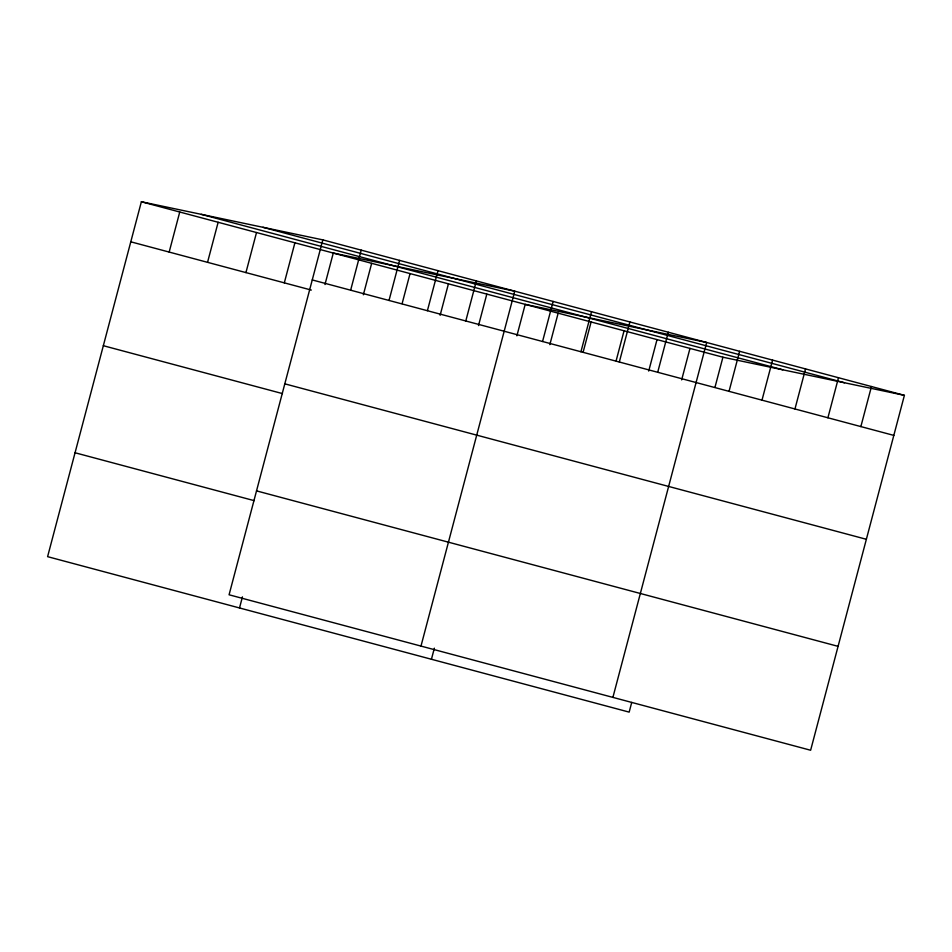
<?xml version="1.0" encoding="UTF-8"?>
<svg xmlns="http://www.w3.org/2000/svg" width="952" height="952" viewBox="0 0 952 952"><rect width="100%" height="100%" fill="white"/><g stroke="black" fill="none" stroke-linecap="round" stroke-linejoin="round"><path stroke-width="1.43" d="M322.835 239.88L229.075 594.786L810.628 750.247L904.4 395.342L322.835 239.88L141.372 201.753L47.6 556.658L629.165 712.12L631.723 702.421M169.17 252.066L179.75 212.01M207.548 262.324L218.139 222.28M245.937 272.593L256.516 232.538M284.315 282.851L294.906 242.796M239.511 607.959L242.439 596.88M324.965 284.529L333.283 253.053L514.758 291.181L420.986 646.087M350.645 290.193L361.224 250.138M363.355 294.787L371.673 263.323M389.023 300.451L399.602 260.396M402.113 303.617L410.05 273.581M427.4 310.709L437.991 270.654M440.122 315.314L448.428 283.839M465.79 320.979L476.369 280.923M478.499 325.572L486.817 294.097M431.435 659.26L434.362 648.181M516.888 335.83L525.195 304.366L706.67 342.482L612.898 697.388M542.557 341.494L553.136 301.439M549.84 344.648L558.158 313.172M580.934 351.752L591.525 311.697M583.171 352.026L591.109 321.978M616.122 360.832L624.06 330.784M619.324 362.022L629.903 321.966M648.705 371.066L657.023 339.602M657.701 372.28L668.292 332.224M681.656 379.884L689.974 348.408M714.988 387.262L722.925 357.214L904.4 395.342M729.042 391.343L739.621 351.3M761.993 400.161L772.584 360.106M794.956 408.967L805.535 368.912M827.907 417.773L838.486 377.73M860.858 426.591L871.449 386.536M262.954 227.29L844.519 382.763M201.253 214.331L782.818 369.804M141.372 201.753L722.925 357.214M312.256 279.936L893.821 435.397M130.781 241.808L311.328 290.074M284.803 383.834L866.368 539.296M103.34 345.707L282.458 393.592M256.516 490.875L838.081 646.348M75.053 452.759L254.172 500.645"/></g></svg>
